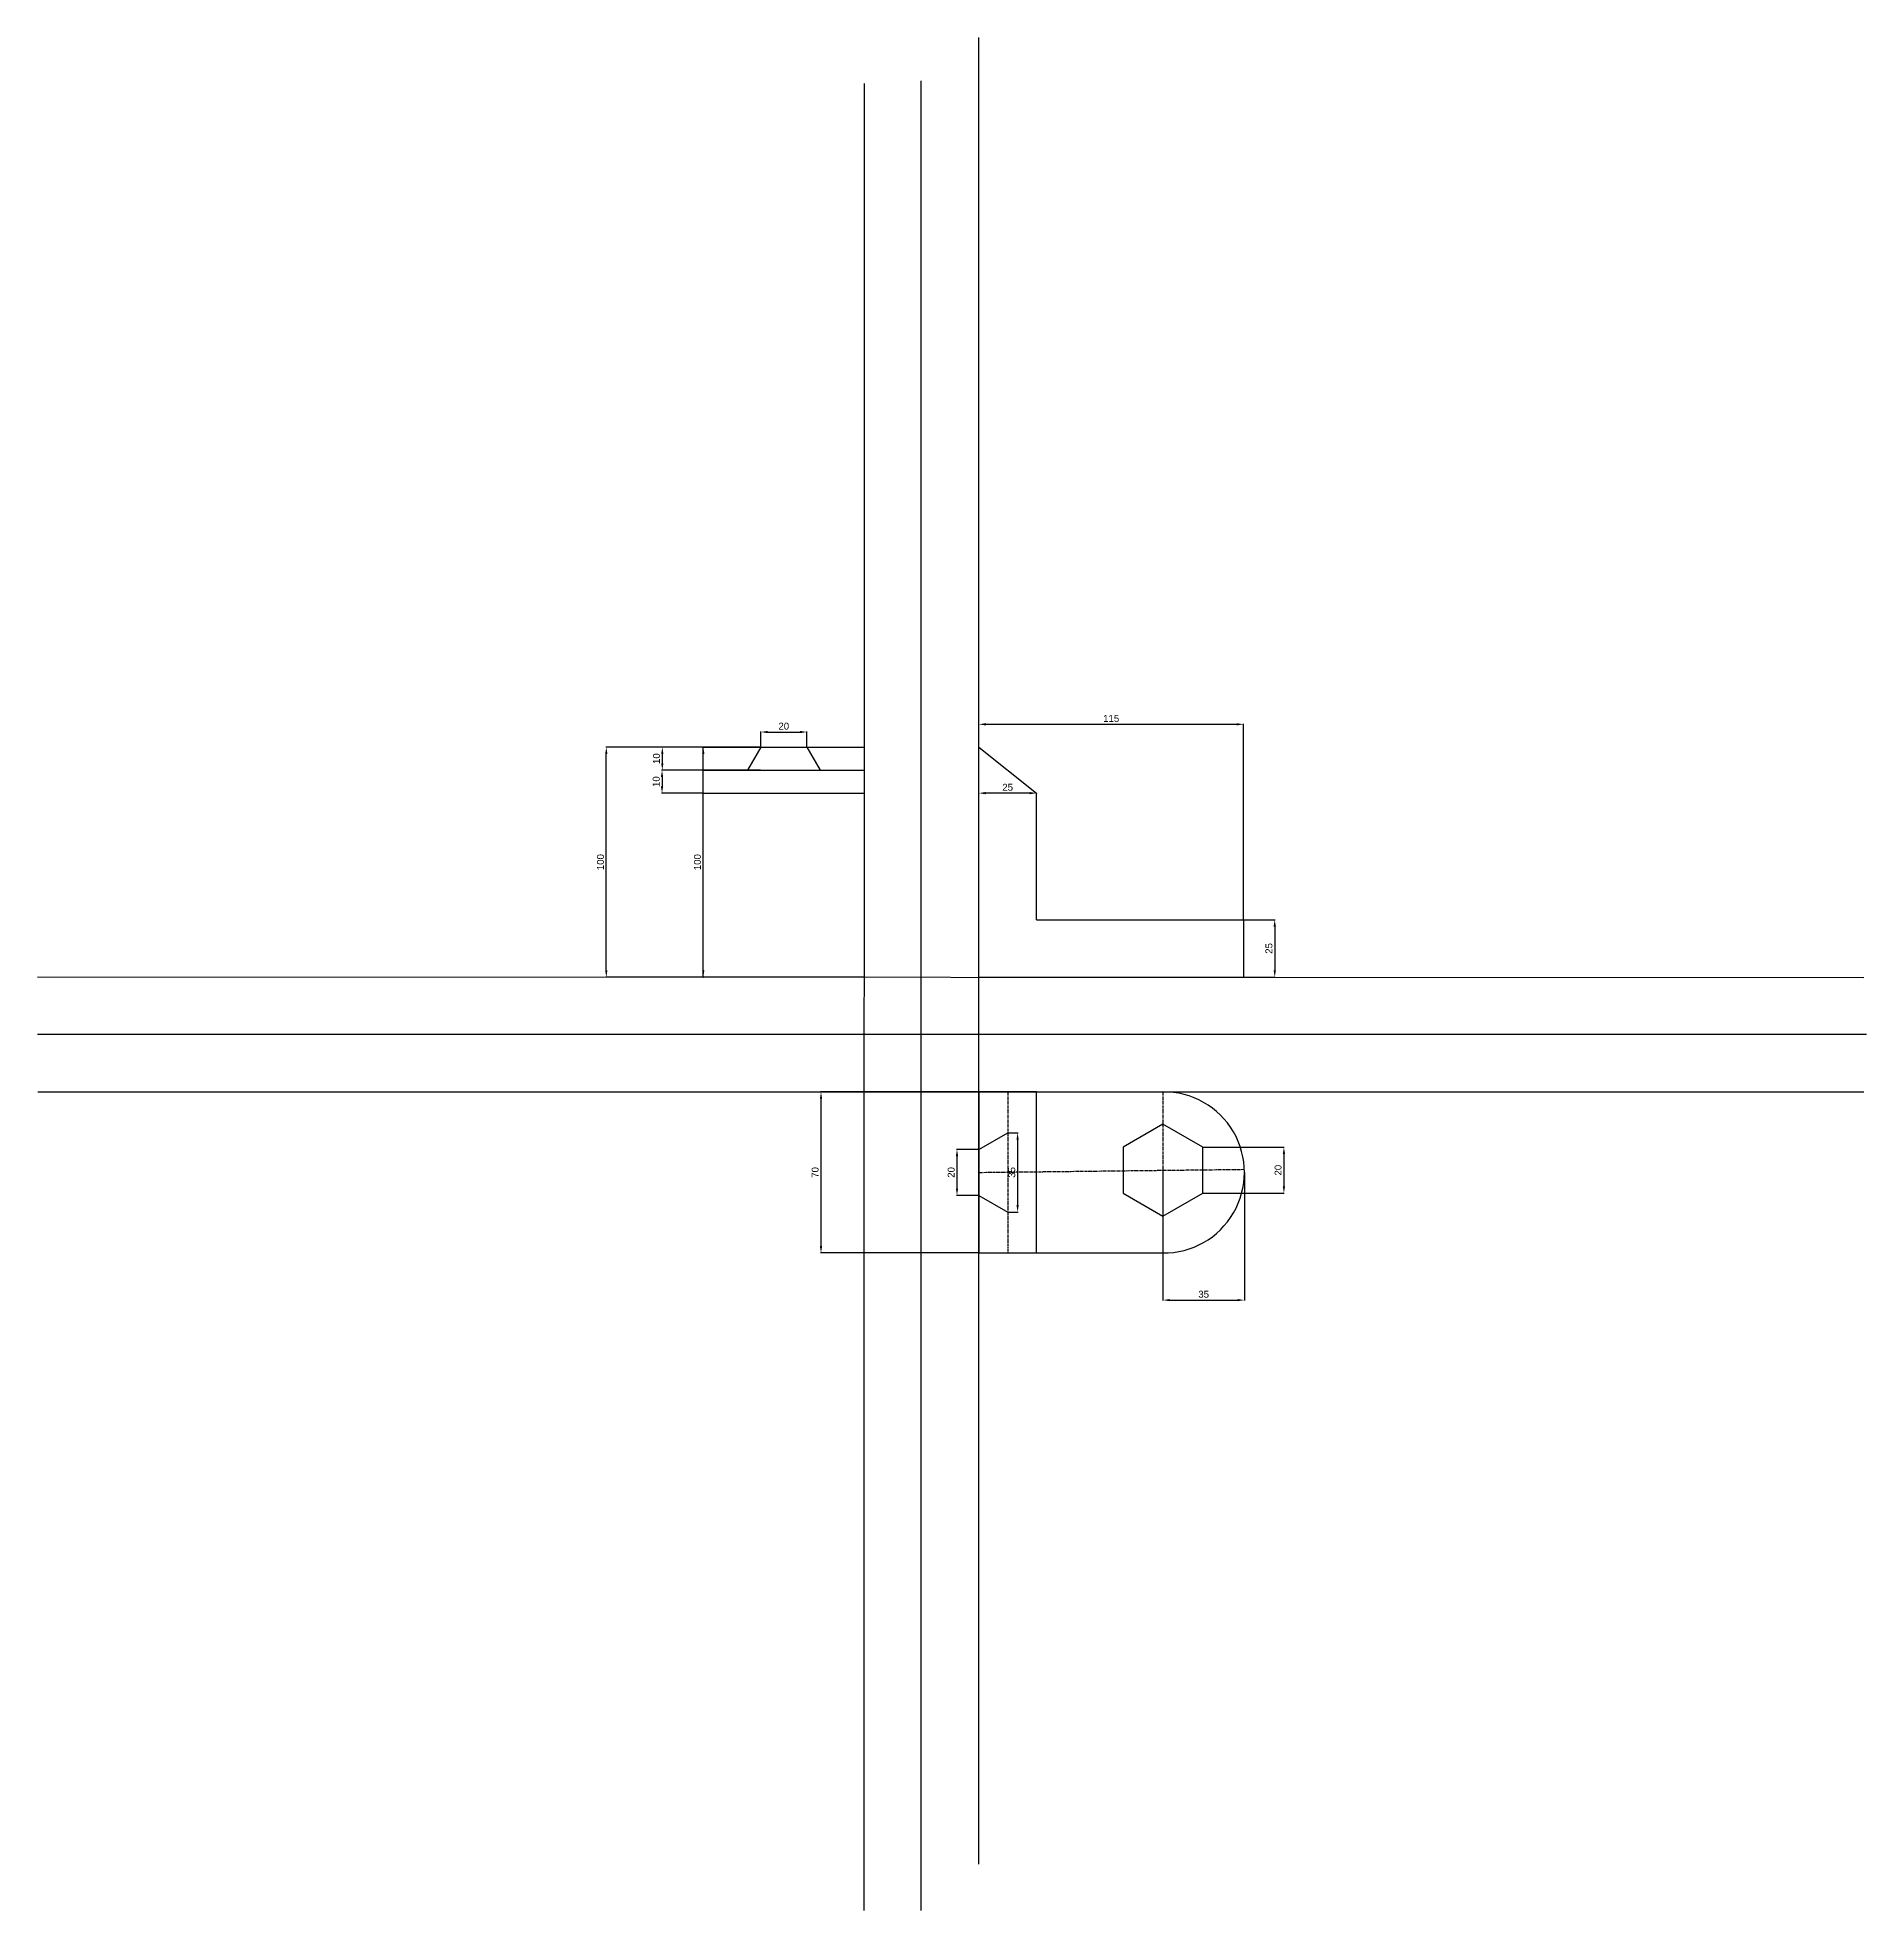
# Model space of a CAD drawing. Header units: millimetres. Extents: x 397 to 1192, y 385 to 1199.
import ezdxf

# ---------------------------------------------------------------- set-up
doc = ezdxf.new("R2010")
doc.units = ezdxf.units.MM
doc.header["$MEASUREMENT"] = 0
doc.linetypes.add('CENTER', pattern=[2, 1.25, -0.25, 0.25, -0.25])
doc.styles.get("Standard").update_dxf_attribs({"font": 'arial.ttf'})
doc.dimstyles.get("Standard").update_dxf_attribs({"dimtxt": 3, "dimasz": 3, "dimexe": 0.18, "dimexo": 0.0625, "dimgap": 1, "dimtad": 1, "dimdec": 0, "dimzin": 0, "dimdsep": 46, "dimtxsty": 'Standard', "dimcen": 0.09, "dimadec": 0, "dimazin": 0, "dimtfac": 1, "dimtdec": 0, "dimtofl": 0, "dimtmove": 0, "dimatfit": 3, "dimfxl": 1, "dimtolj": 1, "dimtzin": 0, "dimarcsym": 0})

# ---------------------------------------------------------------- blocks, each defined once
blk = doc.blocks.new('*D9')
at = {"color": 0, "lineweight": -2, "transparency": 16777216}
for p, q in [((711.45, 890.64), (711.45, 897.32)), ((714.45, 897.14), (728.45, 897.14)), ((731.45, 890.65), (731.45, 897.32))]:
    blk.add_line(p, q, dxfattribs=at)
at = {"color": 0, "transparency": 16777216}
for points in [[(714.45, 897.64), (714.45, 896.64), (711.45, 897.14)], [(728.45, 897.64), (728.45, 896.64), (731.45, 897.14)]]:
    blk.add_solid(points, dxfattribs=at)
at = {"layer": 'Defpoints', "color": 0, "transparency": 16777216}
for p in [(731.45, 897.14), (711.45, 890.58), (731.45, 890.59)]:
    blk.add_point(p, dxfattribs=at)
at = {"color": 0, "transparency": 16777216, "insert": (721.45, 899.67), "char_height": 3, "attachment_point": 5}
blk.add_mtext('\\A1;20', dxfattribs=at)
blk = doc.blocks.new('*D10')
at = {"color": 0, "lineweight": -2, "transparency": 16777216}
for p, q in [((711.39, 890.58), (668.45, 890.58)), ((668.63, 887.58), (668.63, 883.58)), ((711.39, 880.58), (668.45, 880.58))]:
    blk.add_line(p, q, dxfattribs=at)
at = {"color": 0, "transparency": 16777216}
for points in [[(668.13, 887.58), (669.13, 887.58), (668.63, 890.58)], [(668.13, 883.58), (669.13, 883.58), (668.63, 880.58)]]:
    blk.add_solid(points, dxfattribs=at)
at = {"layer": 'Defpoints', "color": 0, "transparency": 16777216}
for p in [(711.45, 890.58), (668.63, 880.58), (711.45, 880.58)]:
    blk.add_point(p, dxfattribs=at)
at = {"color": 0, "transparency": 16777216, "insert": (666.1, 885.58), "char_height": 3, "attachment_point": 5, "rotation": 90}
blk.add_mtext('\\A1;10', dxfattribs=at)
blk = doc.blocks.new('*D11')
at = {"color": 0, "lineweight": -2, "transparency": 16777216}
for p, q in [((686.39, 890.58), (644.11, 890.58)), ((644.29, 793.6), (644.29, 887.58)), ((686.39, 790.6), (644.11, 790.6))]:
    blk.add_line(p, q, dxfattribs=at)
at = {"color": 0, "transparency": 16777216}
for points in [[(643.79, 887.58), (644.79, 887.58), (644.29, 890.58)], [(643.79, 793.6), (644.79, 793.6), (644.29, 790.6)]]:
    blk.add_solid(points, dxfattribs=at)
at = {"layer": 'Defpoints', "color": 0, "transparency": 16777216}
for p in [(644.29, 890.58), (686.45, 890.58), (686.45, 790.6)]:
    blk.add_point(p, dxfattribs=at)
at = {"color": 0, "transparency": 16777216, "insert": (641.76, 840.59), "char_height": 3, "attachment_point": 5, "rotation": 90}
blk.add_mtext('\\A1;100', dxfattribs=at)
blk = doc.blocks.new('*D12')
at = {"color": 0, "lineweight": -2, "transparency": 16777216}
for p, q in [((921.38, 815.57), (935.13, 815.57)), ((934.95, 812.57), (934.95, 793.57)), ((921.38, 790.57), (935.13, 790.57))]:
    blk.add_line(p, q, dxfattribs=at)
at = {"color": 0, "transparency": 16777216}
for points in [[(934.45, 812.57), (935.45, 812.57), (934.95, 815.57)], [(934.45, 793.57), (935.45, 793.57), (934.95, 790.57)]]:
    blk.add_solid(points, dxfattribs=at)
at = {"layer": 'Defpoints', "color": 0, "transparency": 16777216}
for p in [(921.32, 815.57), (921.32, 790.57), (934.95, 790.57)]:
    blk.add_point(p, dxfattribs=at)
at = {"color": 0, "transparency": 16777216, "insert": (932.42, 803.07), "char_height": 3, "attachment_point": 5, "rotation": 90}
blk.add_mtext('\\A1;25', dxfattribs=at)
blk = doc.blocks.new('*D13')
at = {"color": 0, "lineweight": -2, "transparency": 16777216}
for p, q in [((806.31, 870.63), (806.31, 870.75)), ((828.32, 870.57), (809.31, 870.57)), ((831.32, 870.51), (831.32, 870.39))]:
    blk.add_line(p, q, dxfattribs=at)
at = {"color": 0, "transparency": 16777216}
for points in [[(809.31, 871.07), (809.31, 870.07), (806.31, 870.57)], [(828.32, 871.07), (828.32, 870.07), (831.32, 870.57)]]:
    blk.add_solid(points, dxfattribs=at)
at = {"layer": 'Defpoints', "color": 0, "transparency": 16777216}
for p in [(806.31, 870.57), (806.31, 870.57), (831.32, 870.57)]:
    blk.add_point(p, dxfattribs=at)
at = {"color": 0, "transparency": 16777216, "insert": (818.81, 873.1), "char_height": 3, "attachment_point": 5}
blk.add_mtext('\\A1;25', dxfattribs=at)
blk = doc.blocks.new('*D14')
at = {"color": 0, "lineweight": -2, "transparency": 16777216}
for p, q in [((806.32, 890.63), (806.32, 900.68)), ((809.32, 900.5), (918.32, 900.5)), ((921.32, 815.63), (921.32, 900.68))]:
    blk.add_line(p, q, dxfattribs=at)
at = {"color": 0, "transparency": 16777216}
for points in [[(809.32, 901), (809.32, 900), (806.32, 900.5)], [(918.32, 901), (918.32, 900), (921.32, 900.5)]]:
    blk.add_solid(points, dxfattribs=at)
at = {"layer": 'Defpoints', "color": 0, "transparency": 16777216}
for p in [(921.32, 900.5), (806.32, 890.57), (921.32, 815.57)]:
    blk.add_point(p, dxfattribs=at)
at = {"color": 0, "transparency": 16777216, "insert": (863.82, 903.03), "char_height": 3, "attachment_point": 5}
blk.add_mtext('\\A1;115', dxfattribs=at)
blk = doc.blocks.new('*D15')
at = {"color": 0, "lineweight": -2, "transparency": 16777216}
for p, q in [((686.45, 793.58), (686.45, 887.58)), ((686.51, 890.58), (686.63, 890.58)), ((686.51, 790.58), (686.63, 790.58))]:
    blk.add_line(p, q, dxfattribs=at)
at = {"color": 0, "transparency": 16777216}
for points in [[(685.95, 887.58), (686.95, 887.58), (686.45, 890.58)], [(685.95, 793.58), (686.95, 793.58), (686.45, 790.58)]]:
    blk.add_solid(points, dxfattribs=at)
at = {"layer": 'Defpoints', "color": 0, "transparency": 16777216}
for p in [(686.45, 890.58), (686.45, 890.58), (686.45, 790.58)]:
    blk.add_point(p, dxfattribs=at)
at = {"color": 0, "transparency": 16777216, "insert": (683.92, 840.58), "char_height": 3, "attachment_point": 5, "rotation": 90}
blk.add_mtext('\\A1;100', dxfattribs=at)
blk = doc.blocks.new('*D16')
at = {"color": 0, "lineweight": -2, "transparency": 16777216}
for p, q in [((686.39, 880.58), (668.33, 880.58)), ((668.51, 877.58), (668.51, 873.58)), ((686.39, 870.58), (668.33, 870.58))]:
    blk.add_line(p, q, dxfattribs=at)
at = {"color": 0, "transparency": 16777216}
for points in [[(668.01, 877.58), (669.01, 877.58), (668.51, 880.58)], [(668.01, 873.58), (669.01, 873.58), (668.51, 870.58)]]:
    blk.add_solid(points, dxfattribs=at)
at = {"layer": 'Defpoints', "color": 0, "transparency": 16777216}
for p in [(686.45, 880.58), (668.51, 870.58), (686.45, 870.58)]:
    blk.add_point(p, dxfattribs=at)
at = {"color": 0, "transparency": 16777216, "insert": (665.98, 875.58), "char_height": 3, "attachment_point": 5, "rotation": 90}
blk.add_mtext('\\A1;10', dxfattribs=at)
blk = doc.blocks.new('*D17')
at = {"color": 0, "lineweight": -2, "transparency": 16777216}
for p, q in [((886.32, 705.65), (886.32, 650.02)), ((921.76, 705.65), (921.76, 650.02)), ((889.32, 650.2), (918.76, 650.2))]:
    blk.add_line(p, q, dxfattribs=at)
at = {"color": 0, "transparency": 16777216}
for points in [[(889.32, 650.7), (889.32, 649.7), (886.32, 650.2)], [(918.76, 650.7), (918.76, 649.7), (921.76, 650.2)]]:
    blk.add_solid(points, dxfattribs=at)
at = {"layer": 'Defpoints', "color": 0, "transparency": 16777216}
for p in [(886.32, 705.71), (921.76, 705.71), (921.76, 650.2)]:
    blk.add_point(p, dxfattribs=at)
at = {"color": 0, "transparency": 16777216, "insert": (904.04, 652.73), "char_height": 3, "attachment_point": 5}
blk.add_mtext('\\A1;35', dxfattribs=at)
blk = doc.blocks.new('*D18')
at = {"color": 0, "lineweight": -2, "transparency": 16777216}
for p, q in [((903.7, 716.69), (939.11, 716.69)), ((938.93, 713.69), (938.93, 699.69)), ((903.7, 696.69), (939.11, 696.69))]:
    blk.add_line(p, q, dxfattribs=at)
at = {"color": 0, "transparency": 16777216}
for points in [[(938.43, 713.69), (939.43, 713.69), (938.93, 716.69)], [(938.43, 699.69), (939.43, 699.69), (938.93, 696.69)]]:
    blk.add_solid(points, dxfattribs=at)
at = {"layer": 'Defpoints', "color": 0, "transparency": 16777216}
for p in [(903.64, 716.69), (903.64, 696.69), (938.93, 696.69)]:
    blk.add_point(p, dxfattribs=at)
at = {"color": 0, "transparency": 16777216, "insert": (936.4, 706.69), "char_height": 3, "attachment_point": 5, "rotation": 90}
blk.add_mtext('\\A1;20', dxfattribs=at)
blk = doc.blocks.new('*D19')
at = {"color": 0, "lineweight": -2, "transparency": 16777216}
for p, q in [((806.26, 715.71), (796.6, 715.71)), ((796.78, 712.71), (796.78, 698.71)), ((806.26, 695.71), (796.6, 695.71))]:
    blk.add_line(p, q, dxfattribs=at)
at = {"color": 0, "transparency": 16777216}
for points in [[(796.28, 712.71), (797.28, 712.71), (796.78, 715.71)], [(796.28, 698.71), (797.28, 698.71), (796.78, 695.71)]]:
    blk.add_solid(points, dxfattribs=at)
at = {"layer": 'Defpoints', "color": 0, "transparency": 16777216}
for p in [(806.32, 715.71), (796.78, 695.71), (806.32, 695.71)]:
    blk.add_point(p, dxfattribs=at)
at = {"color": 0, "transparency": 16777216, "insert": (794.25, 705.71), "char_height": 3, "attachment_point": 5, "rotation": 90}
blk.add_mtext('\\A1;20', dxfattribs=at)
blk = doc.blocks.new('*D20')
at = {"color": 0, "lineweight": -2, "transparency": 16777216}
for p, q in [((818.88, 722.92), (823.31, 722.92)), ((823.13, 719.92), (823.13, 691.49)), ((818.88, 688.49), (823.31, 688.49))]:
    blk.add_line(p, q, dxfattribs=at)
at = {"color": 0, "transparency": 16777216}
for points in [[(822.63, 719.92), (823.63, 719.92), (823.13, 722.92)], [(822.63, 691.49), (823.63, 691.49), (823.13, 688.49)]]:
    blk.add_solid(points, dxfattribs=at)
at = {"layer": 'Defpoints', "color": 0, "transparency": 16777216}
for p in [(818.82, 722.92), (818.82, 688.49), (823.13, 688.49)]:
    blk.add_point(p, dxfattribs=at)
at = {"color": 0, "transparency": 16777216, "insert": (820.6, 705.71), "char_height": 3, "attachment_point": 5, "rotation": 90}
blk.add_mtext('\\A1;35', dxfattribs=at)
blk = doc.blocks.new('*D21')
at = {"color": 0, "lineweight": -2, "transparency": 16777216}
for p, q in [((806.26, 740.71), (737.46, 740.71)), ((737.64, 737.71), (737.64, 673.71)), ((806.26, 670.71), (737.46, 670.71))]:
    blk.add_line(p, q, dxfattribs=at)
at = {"color": 0, "transparency": 16777216}
for points in [[(737.14, 737.71), (738.14, 737.71), (737.64, 740.71)], [(737.14, 673.71), (738.14, 673.71), (737.64, 670.71)]]:
    blk.add_solid(points, dxfattribs=at)
at = {"layer": 'Defpoints', "color": 0, "transparency": 16777216}
for p in [(806.32, 740.71), (737.64, 670.71), (806.32, 670.71)]:
    blk.add_point(p, dxfattribs=at)
at = {"color": 0, "transparency": 16777216, "insert": (735.1, 705.71), "char_height": 3, "attachment_point": 5, "rotation": 90}
blk.add_mtext('\\A1;70', dxfattribs=at)

msp = doc.modelspace()

# ---------------------------------------------------------------- linework, layer by layer
for p, q in [((806.34, 404.99), (806.29, 1199.05)), ((756.35, 384.86), (756.54, 1179.03)), ((781.21, 384.9), (781.21, 1180.24)), ((396.92, 790.67), (1191.09, 790.48)), ((396.95, 765.81), (1192.29, 765.81)), ((397.04, 740.69), (1191.11, 740.73))]:
    msp.add_line(p, q)
at = {"color": 1}
for p, q in [((711.45, 890.58), (705.68, 880.58)), ((731.45, 890.59), (737.23, 880.57)), ((806.32, 890.57), (831.32, 870.57)), ((686.45, 880.58), (756.48, 880.57)), ((686.45, 870.58), (756.45, 870.58)), ((831.32, 815.57), (831.32, 870.57)), ((831.32, 815.57), (921.32, 815.57)), ((921.32, 815.57), (921.31, 790.54)), ((806.32, 790.57), (921.32, 790.57)), ((831.32, 740.71), (886.32, 740.71)), ((806.32, 715.71), (818.82, 722.92)), ((806.32, 695.71), (818.82, 688.49)), ((831.32, 670.71), (886.32, 670.71))]:
    msp.add_line(p, q, dxfattribs=at)
at = {"color": 2, "linetype": 'CENTER'}
for p, q in [((818.82, 740.71), (818.82, 670.71)), ((886.32, 740.71), (886.32, 670.71)), ((806.32, 705.71), (921.73, 707.06))]:
    msp.add_line(p, q, dxfattribs=at)
at = {"color": 1}
for points in [[(756.45, 790.58), (686.45, 790.58), (686.45, 890.58), (756.45, 890.58), (756.45, 790.58)], [(806.32, 790.57), (806.32, 890.57)], [(806.32, 740.71), (806.32, 670.71), (831.32, 670.71), (831.32, 740.71), (806.32, 740.71)]]:
    msp.add_lwpolyline(points, dxfattribs=at)
msp.add_lwpolyline([(903.64, 716.69), (886.32, 726.69), (869, 716.69), (869, 696.69), (886.32, 686.69), (903.64, 696.69)], close=True, dxfattribs=at)
msp.add_arc((886.75, 705.71), 35, 269.28845, 90.71155, dxfattribs=at)

# ---------------------------------------------------------------- dimensions: what is measured, and where the dimension line sits
for base, p1, p2, picture, middle in [((921.32, 900.5), (806.32, 890.57), (921.32, 815.57), '*D14', (863.82, 903.03)), ((731.45, 897.14), (711.45, 890.58), (731.45, 890.59), '*D9', (721.45, 899.67)), ((806.31, 870.57), (831.32, 870.57), (806.31, 870.57), '*D13', (818.81, 873.1)), ((921.76, 650.2), (886.32, 705.71), (921.76, 705.71), '*D17', (904.04, 652.73))]:
    dim = msp.add_linear_dim(base=base, p1=p1, p2=p2, dimstyle='Standard')
    dim.commit()
    dim.dimension.update_dxf_attribs({"geometry": picture, "text_midpoint": middle})
for base, p1, p2, picture, middle in [((644.29, 890.58), (686.45, 790.6), (686.45, 890.58), '*D11', (641.76, 840.59)), ((668.63, 880.58), (711.45, 890.58), (711.45, 880.58), '*D10', (666.1, 885.58)), ((686.45, 890.58), (686.45, 790.58), (686.45, 890.58), '*D15', (683.92, 840.58)), ((668.51, 870.58), (686.45, 880.58), (686.45, 870.58), '*D16', (665.98, 875.58)), ((934.95, 790.57), (921.32, 815.57), (921.32, 790.57), '*D12', (932.42, 803.07)), ((737.64, 670.71), (806.32, 740.71), (806.32, 670.71), '*D21', (735.1, 705.71)), ((938.93, 696.69), (903.64, 716.69), (903.64, 696.69), '*D18', (936.4, 706.69)), ((796.78, 695.71), (806.32, 715.71), (806.32, 695.71), '*D19', (794.25, 705.71))]:
    dim = msp.add_linear_dim(base=base, p1=p1, p2=p2, angle=90, dimstyle='Standard')
    dim.commit()
    dim.dimension.update_dxf_attribs({"geometry": picture, "text_midpoint": middle})
dim = msp.add_linear_dim(base=(823.13, 688.49), p1=(818.82, 722.92), p2=(818.82, 688.49), angle=90, text='35', dimstyle='Standard')
dim.commit()
dim.dimension.update_dxf_attribs({"geometry": '*D20', "text_midpoint": (820.6, 705.71)})

doc.saveas('drawing.dxf')
